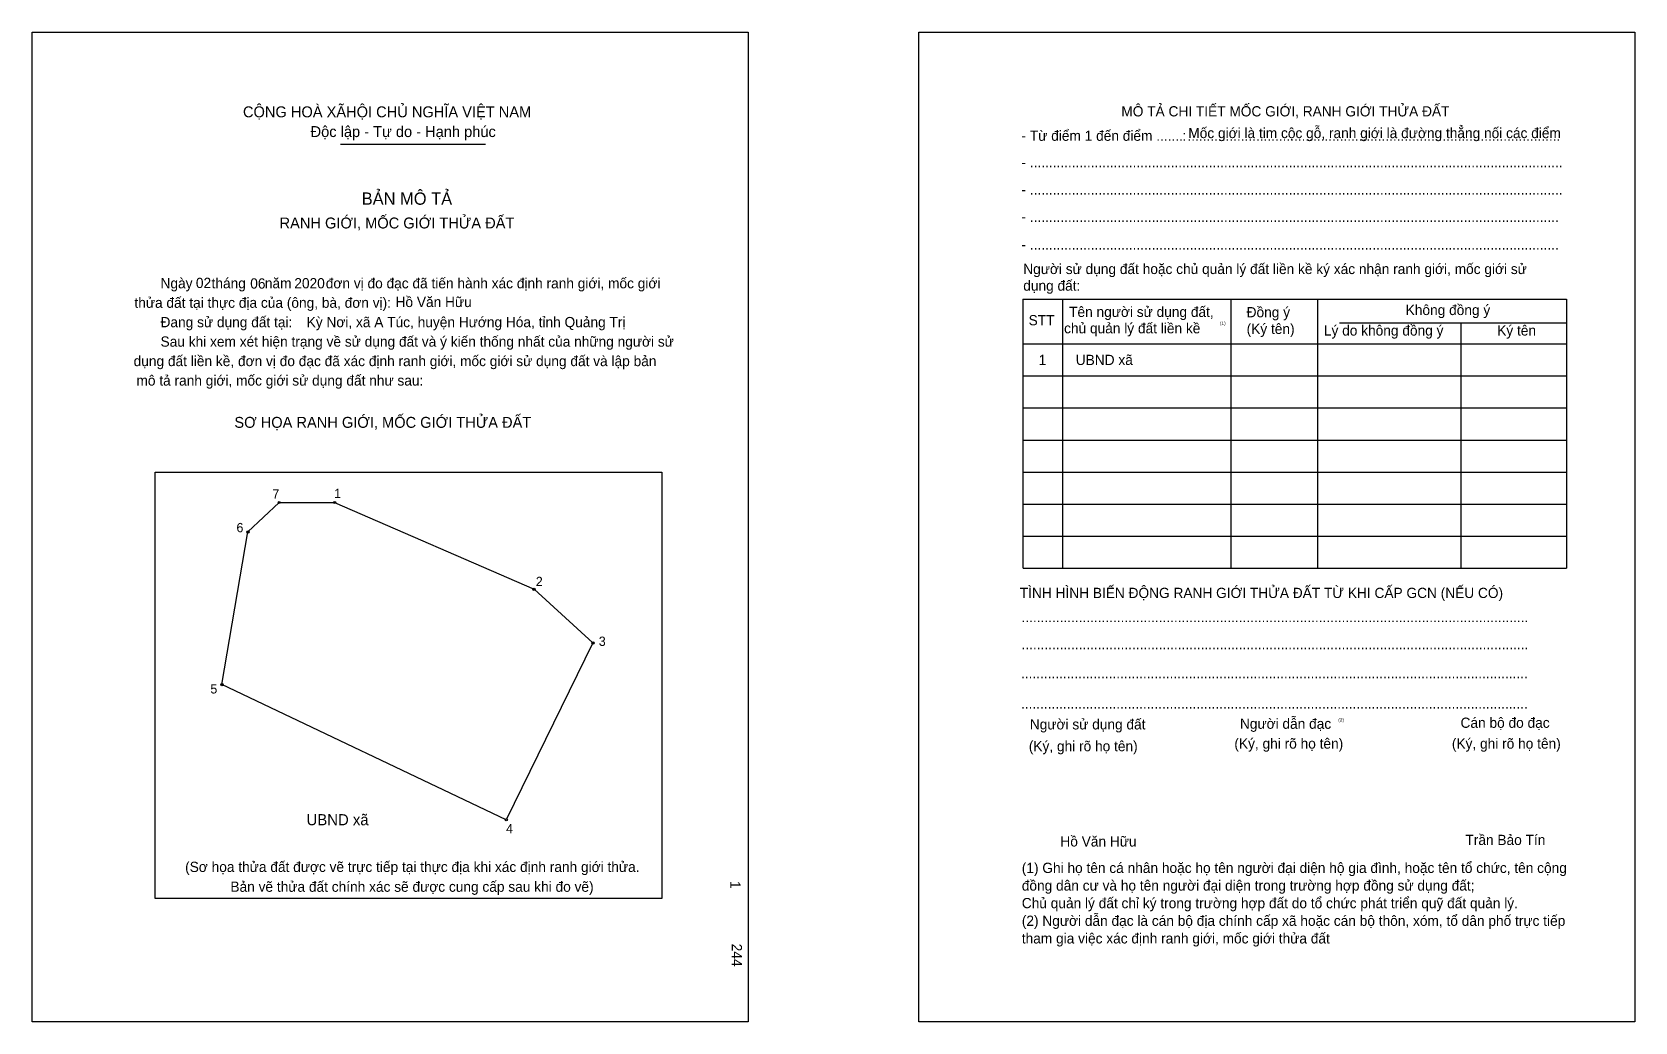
# Model space of a CAD drawing. Extents: x 549803 to 550233, y 1822754 to 1823020.
import ezdxf

# ---------------------------------------------------------------- set-up
doc = ezdxf.new("R2010")
doc.units = 0
for name, color, linetype in [('bmtKhungInTrang1', 7, 'Continuous'), ('bmtKhungInTrang2', 7, 'Continuous'), ('bmtNoiDung', 7, 'Continuous'), ('bmtTemplate', 7, 'Continuous'), ('CanhThua', 7, 'Continuous'), ('MocDinhThua', 7, 'Continuous'), ('SoHieuDinhThua', 7, 'Continuous'), ('TenChuLanCan', 7, 'Continuous')]:
    doc.layers.add(name, color=color, linetype=linetype)

msp = doc.modelspace()

# ---------------------------------------------------------------- linework, layer by layer
at = {"layer": 'bmtKhungInTrang1'}
msp.add_lwpolyline([(549802.63, 1823019.84), (549994.76, 1823019.84), (549994.76, 1822754.09), (549802.63, 1822754.09)], close=True, dxfattribs=at)
at = {"layer": 'bmtKhungInTrang2'}
msp.add_lwpolyline([(550040.58, 1823019.84), (550232.72, 1823019.84), (550232.72, 1822754.09), (550040.58, 1822754.09)], close=True, dxfattribs=at)
at = {"layer": 'bmtTemplate'}
for p, q in [((549885.42, 1822989.72), (549924.28, 1822989.72)), ((550079.13, 1822948.16), (550079.13, 1822875.92)), ((550124.33, 1822948.16), (550124.33, 1822875.92)), ((550147.58, 1822948.25), (550147.58, 1822875.92)), ((550214.33, 1822948.16), (550214.33, 1822875.92)), ((550153.48, 1822941.8), (550214.33, 1822941.8)), ((550068.59, 1822936.12), (550214.33, 1822936.12)), ((550068.59, 1822927.52), (550214.33, 1822927.52)), ((550068.59, 1822918.92), (550214.33, 1822918.92)), ((550068.59, 1822910.32), (550214.33, 1822910.32)), ((550068.59, 1822901.72), (550214.33, 1822901.72)), ((550068.59, 1822893.12), (550214.33, 1822893.12)), ((550068.59, 1822884.52), (550214.33, 1822884.52)), ((550068.59, 1822875.92), (550214.33, 1822875.92))]:
    msp.add_line(p, q, dxfattribs=at)
for points in [[(550068.5, 1822948.16), (550214.33, 1822948.16)], [(550068.5, 1822948.16), (550068.5, 1822875.92)], [(550185.96, 1822941.71), (550185.96, 1822875.92)]]:
    msp.add_lwpolyline(points, dxfattribs=at)
msp.add_lwpolyline([(549835.68, 1822787.19), (549835.68, 1822901.71), (549971.63, 1822901.71), (549971.63, 1822787.19)], close=True, dxfattribs=at)
at = {"layer": 'CanhThua'}
for p, q in [((549860.56, 1822885.63), (549868.93, 1822893.54)), ((549868.93, 1822893.54), (549883.82, 1822893.54)), ((549883.82, 1822893.54), (549937.32, 1822870.26)), ((549853.58, 1822844.66), (549860.56, 1822885.63)), ((549937.32, 1822870.26), (549953.14, 1822855.83)), ((549953.14, 1822855.83), (549929.88, 1822808.35)), ((549929.88, 1822808.35), (549853.58, 1822844.66))]:
    msp.add_line(p, q, dxfattribs=at)
at = {"layer": 'MocDinhThua'}
for centre in [(549868.93, 1822893.54), (549883.82, 1822893.54), (549860.56, 1822885.63), (549937.32, 1822870.26), (549953.14, 1822855.83), (549853.58, 1822844.66), (549929.88, 1822808.35)]:
    msp.add_circle(centre, 0.299, dxfattribs=at)

# ---------------------------------------------------------------- texts
at = {"layer": 'bmtNoiDung'}
for s, height, p in [('02', 2.749, (549846.59, 1822951.12)), ('06', 2.749, (549861.17, 1822950.97)), ('2020', 2.749, (549873, 1822951.03)), ('Hồ Văn Hữu', 2.749, (549900.16, 1822946.01)), ('Kỳ Nơi, xã A Túc, huyện Hướng Hóa, tỉnh Quảng Trị', 2.7492, (549876.31, 1822940.6)), ('1', 2.75, (550072.73, 1822930.45)), ('UBND xã ', 2.749, (550082.68, 1822930.45)), ('Hồ Văn Hữu', 2.749, (550078.55, 1822801.19))]:
    msp.add_text(s, height=height, dxfattribs=at).set_placement(p)
for s, height, p in [('1', 2.75, (549989.98, 1822791.92)), ('244', 2.749, (549990.37, 1822775.09))]:
    msp.add_text(s, height=height, rotation=270, dxfattribs=at).set_placement(p)
at = {"layer": 'bmtTemplate'}
for s, height, p in [('CỘNG HOÀ XÃHỘI CHỦ NGHĨA VIỆT NAM', 2.9324, (549859.22, 1822996.95)), ('MÔ TẢ CHI TIẾT MỐC GIỚI, RANH GIỚI THỬA ĐẤT', 2.7481, (550094.91, 1822997.19)), ('Độc lập - Tự do - Hạnh phúc', 2.9324, (549877.36, 1822991.65)), ('- Từ điểm 1 đến điểm .......', 2.7481, (550068.12, 1822990.64)), (':', 2.75, (550111.3, 1822990.64)), ('Mốc giới là tim cộc gỗ, ranh giới là đường thẳng nối các điểm', 2.7481, (550112.88, 1822991.36)), ('..................................................................................................', 2.7481, (550112.65, 1822990.64)), ('- ............................................................................................................................................', 2.74812, (550068.12, 1822983.51)), ('BẢN MÔ TẢ', 3.299, (549891.08, 1822973.48)), ('- ............................................................................................................................................', 2.74812, (550068.12, 1822976.2)), ('RANH GIỚI, MỐC GIỚI THỬA ĐẤT', 2.9324, (549869.03, 1822967.11)), ('- ...........................................................................................................................................', 2.74812, (550068.12, 1822968.89)), ('- ...........................................................................................................................................', 2.74812, (550068.12, 1822961.41)), ('Người sử dụng đất hoặc chủ quản lý đất liền kề ký xác nhận ranh giới, mốc giới sử', 2.7481, (550068.59, 1822954.87)), ('Ngày     tháng     năm         đơn vị đo đạc đã tiến hành xác định ranh giới, mốc giới ', 2.7492, (549837.1, 1822951.03)), ('dụng đất:', 2.748, (550068.59, 1822950.4)), ('thửa đất tại thực địa của (ông, bà, đơn vị):', 2.7492, (549830.09, 1822945.81)), ('Tên người sử dụng đất,', 2.7481, (550080.9, 1822943.35)), ('Đồng ý', 2.748, (550128.53, 1822943.26)), ('Không đồng ý', 2.7481, (550171.21, 1822943.86)), ('Đang sử dụng đất tại:', 2.7492, (549837.1, 1822940.59)), ('STT', 2.748, (550070.03, 1822941.11)), ('chủ quản lý đất liền kề', 2.7481, (550079.55, 1822938.95)), ('(1)', 0.916, (550121.35, 1822941.21)), ('(Ký tên)', 2.748, (550128.53, 1822938.79)), ('Lý do không đồng ý', 2.7481, (550149.26, 1822938.36)), ('Ký tên', 2.748, (550195.77, 1822938.36)), ('Sau khi xem xét hiện trạng về sử dụng đất và ý kiến thống nhất của những người sử ', 2.7492, (549837.1, 1822935.37)), ('dụng đất liền kề, đơn vị đo đạc đã xác định ranh giới, mốc giới sử dụng đất và lập bản', 2.7492, (549829.88, 1822930.15)), ('mô tả ranh giới, mốc giới sử dụng đất như sau:', 2.7492, (549830.64, 1822924.93)), ('SƠ HỌA RANH GIỚI, MỐC GIỚI THỬA ĐẤT', 2.9324, (549856.91, 1822913.59)), ('TÌNH HÌNH BIẾN ĐỘNG RANH GIỚI THỬA ĐẤT TỪ KHI CẤP GCN (NẾU CÓ)', 2.7481, (550067.66, 1822867.9)), ('.....................................................................................................................................', 2.75224, (550068.12, 1822861.43)), ('.....................................................................................................................................', 2.75224, (550068.12, 1822854.12)), ('.....................................................................................................................................', 2.75224, (550067.98, 1822846.38)), ('.....................................................................................................................................', 2.75224, (550067.98, 1822838.21)), ('Người sử dụng đất', 2.7481, (550070.36, 1822832.62)), ('Người dẫn đạc', 2.7481, (550126.73, 1822832.79)), ('(2)', 0.916, (550153.12, 1822834.69)), ('Cán bộ đo đạc', 2.7481, (550185.93, 1822833.05)), ('(Ký, ghi rõ họ tên)', 2.7481, (550070.08, 1822826.77)), ('(Ký, ghi rõ họ tên)', 2.7481, (550125.24, 1822827.46)), ('(Ký, ghi rõ họ tên)', 2.7481, (550183.6, 1822827.46)), ('Trần Bảo Tín', 2.7481, (550187.24, 1822801.59)), ('(Sơ họa thửa đất được vẽ trực tiếp tại thực địa khi xác định ranh giới thửa.', 2.7492, (549843.7, 1822794.35)), ('(1) Ghi họ tên cá nhân hoặc họ tên người đại diện hộ gia đình, hoặc tên tổ chức, tên cộng', 2.7481, (550068.2, 1822794.08)), ('Bản vẽ thửa đất chính xác sẽ được cung cấp sau khi đo vẽ)', 2.7492, (549855.85, 1822789.03)), ('đồng dân cư và họ tên người đại diện trong trường hợp đồng sử dụng đất;', 2.7481, (550068.2, 1822789.35)), ('Chủ quản lý đất chỉ ký trong trường hợp đất do tổ chức phát triển quỹ đất quản lý.', 2.7481, (550068.2, 1822784.62)), ('(2) Người dẫn đạc là cán bộ địa chính cấp xã hoặc cán bộ thôn, xóm, tổ dân phố trực tiếp', 2.7481, (550068.2, 1822779.89)), ('tham gia việc xác định ranh giới, mốc giới thửa đất', 2.7481, (550068.2, 1822775.16))]:
    msp.add_text(s, height=height, dxfattribs=at).set_placement(p)
at = {"layer": 'SoHieuDinhThua'}
for s, p in [('7', (549867.12, 1822894.61)), ('1', (549883.68, 1822894.73)), ('6', (549857.48, 1822885.56)), ('2', (549937.8, 1822871.1)), ('3', (549954.7, 1822855.05)), ('5', (549850.47, 1822842.27)), ('4', (549929.82, 1822804.76))]:
    msp.add_text(s, height=2.49, dxfattribs=at).set_placement(p)
at = {"layer": 'TenChuLanCan'}
msp.add_text('UBND xã', height=2.987, dxfattribs=at).set_placement((549876.28, 1822806.89))

doc.saveas('drawing.dxf')
